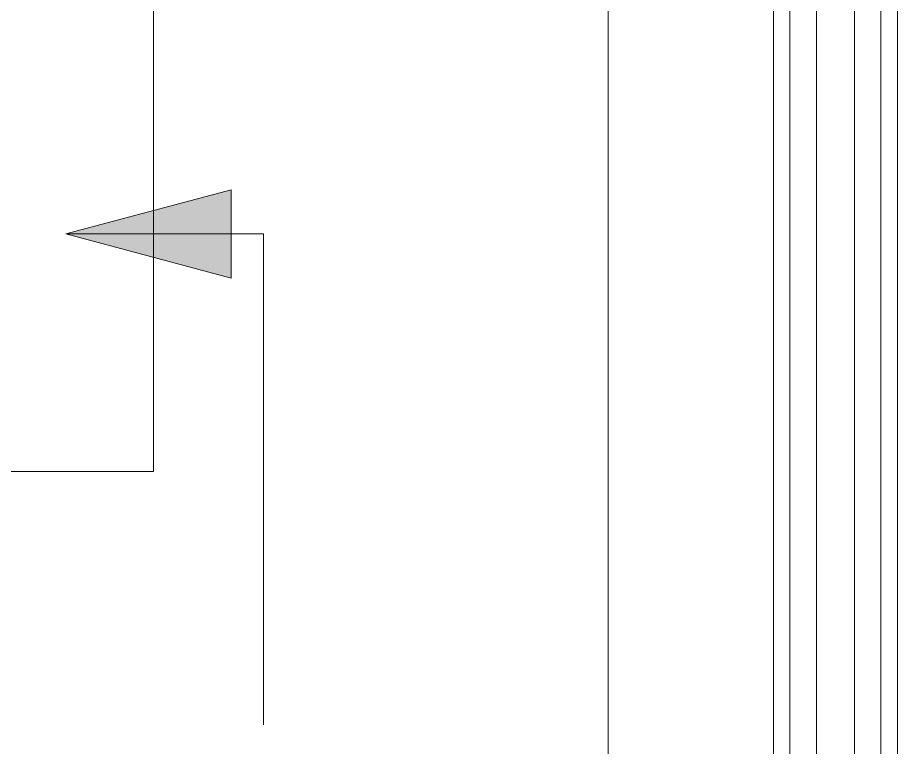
# Model space of a CAD drawing. Header units: millimetres. Extents: x 4021 to 183614, y -11746 to 71065.
# Drawn here: x 85825 to 86889, y 14591 to 15473 of the extents above; entities that cross this region are included whole.
import ezdxf

# ---------------------------------------------------------------- set-up
doc = ezdxf.new("R2010")
doc.units = ezdxf.units.MM
for name, color, linetype, lineweight in [('A-FLOR', 192, 'Continuous', 9), ('A-GENM', 13, 'Continuous', 20), ('A-WALL', 113, 'Continuous', 20), ('G-ANNO-TEXT', 231, 'Continuous', 5)]:
    doc.layers.add(name, color=color, linetype=linetype, lineweight=lineweight)

# ---------------------------------------------------------------- blocks, each defined once
blk = doc.blocks.new('Duct Fittings 1 - Duct Fittings 1-5840427-Copy of COLOUR_R_F')
at = {"layer": 'A-GENM'}
for p, q in [((86889.3, 31732.5), (86889.3, 7907.5)), ((86869.3, 7907.5), (86869.3, 31712.5)), ((86837.3, 31680.5), (86837.3, 7907.5)), ((86791.3, 7907.5), (86791.3, 31634.5)), ((86759.3, 31602.5), (86759.3, 7907.5))]:
    blk.add_line(p, q, dxfattribs=at)

msp = doc.modelspace()

# ---------------------------------------------------------------- hatches: boundary and pattern name
at = {"layer": 'G-ANNO-TEXT'}
msp.add_hatch(color=130, dxfattribs=at).paths.add_polyline_path([(85883.2, 15211.5), (86083.2, 15157.9), (86083.2, 15265)], flags=0)

# ---------------------------------------------------------------- linework, layer by layer
at = {"layer": 'A-FLOR'}
for p, q in [((86889.3, 31732.5), (86889.3, 7907.5)), ((85989.3, 14924.2), (85989.3, 16324.2)), ((84589.3, 14924.2), (85989.3, 14924.2))]:
    msp.add_line(p, q, dxfattribs=at)
at = {"layer": 'A-WALL'}
for p, q in [((86739.3, 31582.5), (86739.3, 7907.5)), ((86539.3, 7907.5), (86539.3, 31382.5))]:
    msp.add_line(p, q, dxfattribs=at)
at = {"layer": 'G-ANNO-TEXT', "color": 130}
for p, q in [((86083.2, 15265), (85883.2, 15211.5)), ((86083.2, 15157.9), (86083.2, 15265)), ((85883.2, 15211.5), (86083.2, 15157.9)), ((85883.2, 15211.5), (86122.5, 15211.5)), ((86122.5, 15211.5), (86122.5, 14617.9))]:
    msp.add_line(p, q, dxfattribs=at)

# ---------------------------------------------------------------- block references
at = {"layer": 'A-GENM'}
msp.add_blockref('Duct Fittings 1 - Duct Fittings 1-5840427-Copy of COLOUR_R_F', (0, 0), dxfattribs=at)

doc.saveas('drawing.dxf')
